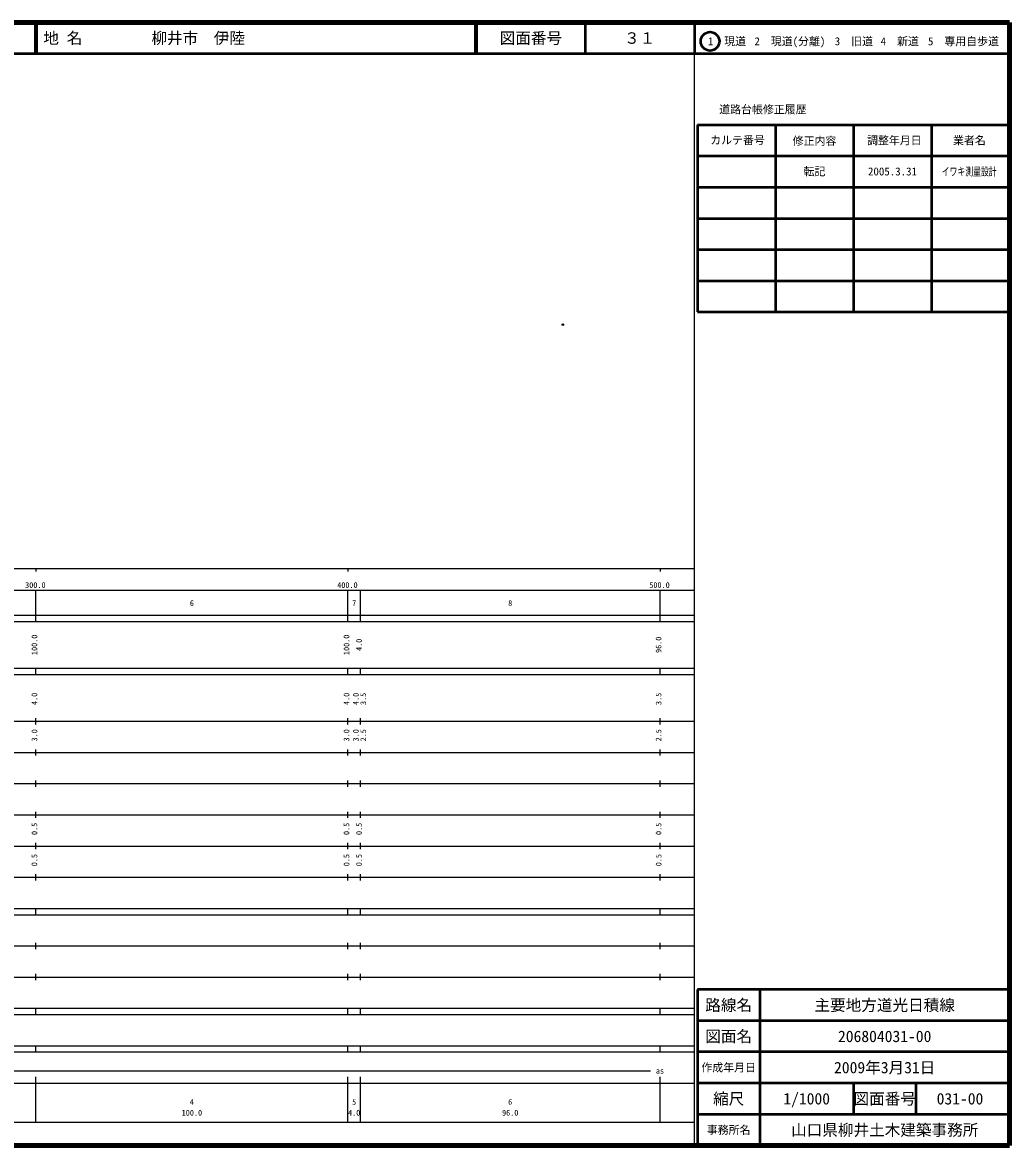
# Model space of a CAD drawing. Units: millimetres on the paper. Extents: x 40 to 680, y 20 to 380.
# Drawn here: x 363.7 to 680, y 20 to 380 of the extents above; entities that cross this region are included whole.
import ezdxf
from ezdxf.enums import TextEntityAlignment as Align

# ---------------------------------------------------------------- set-up
doc = ezdxf.new("R2010")
doc.units = ezdxf.units.MM
doc.header["$PDMODE"] = 32
doc.header["$PDSIZE"] = 0.5
doc.layers.add('M-OTRS', color=6, linetype='Continuous')
doc.layers.add('M-TTL-TXT', color=7, linetype='Continuous')
for name, color, linetype, lineweight in [('M-TTL', 2, 'Continuous', 140), ('M-TTL-BAND', 7, 'Continuous', 25), ('M-TTL-FRAM', 2, 'Continuous', 50), ('M-TTL-LINE', 7, 'Continuous', 50)]:
    doc.layers.add(name, color=color, linetype=linetype, lineweight=lineweight)
doc.styles.add('ＭＳ ゴシック', font='')
doc.styles.get('ＭＳ ゴシック').set_extended_font_data('MS Gothic')

msp = doc.modelspace()

# ---------------------------------------------------------------- linework, layer by layer
at = {"layer": 'M-OTRS'}
msp.add_point((536.873, 283.146), dxfattribs=at)
at = {"layer": 'M-TTL'}
for p, q in [((680, 380), (40, 380)), ((680, 20), (680, 380)), ((40, 20), (680, 20))]:
    msp.add_line(p, q, dxfattribs=at)
at = {"layer": 'M-TTL-BAND'}
for p, q in [((579, 20), (579, 370)), ((40, 205), (579, 205)), ((368, 205), (368, 204)), ((468, 205), (468, 204)), ((568, 205), (568, 204)), ((68, 198), (579, 198)), ((368, 188), (368, 198)), ((468, 188), (468, 198)), ((472, 188), (472, 198)), ((568, 188), (568, 198)), ((40, 190), (579, 190)), ((40, 188), (579, 188)), ((40, 173), (579, 173)), ((368, 171), (368, 173)), ((468, 171), (468, 173)), ((472, 171), (472, 173)), ((568, 171), (568, 173)), ((40, 171), (579, 171)), ((40, 156), (579, 156)), ((368, 155), (368, 157)), ((468, 155), (468, 157)), ((472, 155), (472, 157)), ((568, 155), (568, 157)), ((46, 146), (579, 146)), ((368, 145), (368, 147)), ((468, 145), (468, 147)), ((472, 145), (472, 147)), ((568, 145), (568, 147)), ((368, 135), (368, 137)), ((468, 135), (468, 137)), ((472, 135), (472, 137)), ((568, 135), (568, 137)), ((52, 136), (579, 136)), ((46, 126), (579, 126)), ((368, 125), (368, 127)), ((468, 125), (468, 127)), ((472, 125), (472, 127)), ((568, 125), (568, 127)), ((52, 116), (579, 116)), ((368, 115), (368, 117)), ((468, 115), (468, 117)), ((472, 115), (472, 117)), ((568, 115), (568, 117)), ((46, 106), (579, 106)), ((368, 105), (368, 107)), ((468, 105), (468, 107)), ((472, 105), (472, 107)), ((568, 105), (568, 107)), ((40, 96), (579, 96)), ((40, 94), (579, 94)), ((368, 94), (368, 96)), ((468, 94), (468, 96)), ((472, 94), (472, 96)), ((568, 94), (568, 96)), ((49, 84), (579, 84)), ((368, 83), (368, 85)), ((468, 83), (468, 85)), ((472, 83), (472, 85)), ((568, 83), (568, 85)), ((40, 74), (579, 74)), ((368, 73), (368, 75)), ((468, 73), (468, 75)), ((472, 73), (472, 75)), ((568, 73), (568, 75)), ((40, 64), (579, 64)), ((40, 62), (579, 62)), ((368, 62), (368, 64)), ((468, 62), (468, 64)), ((472, 62), (472, 64)), ((568, 62), (568, 64)), ((40, 52), (579, 52)), ((368, 50), (368, 52)), ((468, 50), (468, 52)), ((472, 50), (472, 52)), ((568, 50), (568, 52)), ((40, 50), (579, 50)), ((71, 44), (565, 44)), ((40, 40), (579, 40)), ((368, 27.5), (368, 42)), ((468, 27.5), (468, 42)), ((472, 27.5), (472, 42)), ((568, 27.5), (568, 42)), ((68, 27.5), (579, 27.5))]:
    msp.add_line(p, q, dxfattribs=at)
at = {"layer": 'M-TTL-FRAM'}
for p, q in [((580, 347.197), (580, 287.197)), ((580, 347.197), (680, 347.197)), ((580, 287.197), (680, 287.197)), ((680, 70), (580, 70)), ((580, 70), (580, 20))]:
    msp.add_line(p, q, dxfattribs=at)
at = {"layer": 'M-TTL-LINE'}
for p, q in [((367.75, 380), (367.75, 370)), ((368.25, 380), (368.25, 370)), ((508.747, 380), (508.747, 370)), ((509.247, 380), (509.247, 370)), ((543.997, 380), (543.997, 370)), ((579, 380), (579, 370)), ((40, 370), (680, 370)), ((605, 347.197), (605, 287.197)), ((630, 347.197), (630, 287.197)), ((655, 347.197), (655, 287.197)), ((580, 337.197), (680, 337.197)), ((580, 327.197), (680, 327.197)), ((580, 317.197), (680, 317.197)), ((580, 307.197), (680, 307.197)), ((580, 297.197), (680, 297.197)), ((600, 70), (600, 20)), ((680, 60), (580, 60)), ((680, 50), (580, 50)), ((680, 40), (580, 40)), ((630, 40), (630, 30)), ((650, 40), (650, 30)), ((680, 30), (580, 30))]:
    msp.add_line(p, q, dxfattribs=at)
msp.add_circle((584.031, 373.958), 3, dxfattribs=at)

# ---------------------------------------------------------------- texts
at = {"layer": 'M-TTL-BAND', "style": 'ＭＳ ゴシック'}
for s, p in [('300.0', (367.844, 198.195)), ('400.0', (467.844, 198.195)), ('500.0', (567.844, 198.195)), ('6', (418, 192.405)), ('7', (470, 192.405)), ('8', (520, 192.405)), ('as', (568, 42.5)), ('4', (418, 32.523)), ('5', (470, 32.523)), ('6', (520, 32.523)), ('100.0', (418, 29.033)), ('4.0', (470, 29.033)), ('96.0', (520, 29.033))]:
    msp.add_text(s, height=1.833, dxfattribs=at).set_placement(p, align=Align.BOTTOM_CENTER)
for s, p in [('100.0', (369, 180.5)), ('100.0', (469, 180.5)), ('4.0', (473, 180.5)), ('96.0', (569, 180.5)), ('4.0', (369, 163.174)), ('4.0', (469, 163.174)), ('4.0', (472, 163.174)), ('3.5', (474.37, 163.174)), ('3.5', (569, 163.174)), ('3.0', (369, 151.5)), ('3.0', (469, 151.5)), ('3.0', (472, 151.5)), ('2.5', (474.37, 151.5)), ('2.5', (569, 151.5)), ('0.5', (369, 121.5)), ('0.5', (469, 121.5)), ('0.5', (473, 121.5)), ('0.5', (569, 121.5)), ('0.5', (369, 111.5)), ('0.5', (469, 111.5)), ('0.5', (473, 111.5)), ('0.5', (569, 111.5))]:
    msp.add_text(s, height=1.833, rotation=90, dxfattribs=at).set_placement(p, align=Align.BOTTOM_CENTER)
at = {"layer": 'M-TTL-TXT', "style": 'ＭＳ ゴシック'}
for s, p in [('地 名', (370.38, 375)), ('柳井市\u3000伊陸', (405.024, 375))]:
    msp.add_text(s, height=3.666, dxfattribs=at).set_placement(p, align=Align.MIDDLE_LEFT)
for s, height, p in [('図面番号', 3.666, (526.622, 375)), ('３１', 3.666, (561.497, 375)), ('1\u3000現道', 2.566, (589.448, 373.958)), ('2\u3000現道(分離)', 2.566, (609.619, 373.958)), ('3\u3000旧道', 2.566, (630.121, 373.958)), ('4\u3000新道', 2.566, (644.824, 373.958)), ('5\u3000専用自歩道', 2.566, (665.228, 373.958)), ('道路台帳修正履歴', 2.566, (600.968, 352.113)), ('カルテ番号', 2.566, (592.839, 342.277)), ('修正内容', 2.566, (617.509, 342.023)), ('調整年月日', 2.566, (643.089, 342.197)), ('業者名', 2.566, (667.134, 342.197)), ('転記', 2.566, (617.5, 332.245)), ('2005.3.31', 2.566, (642.5, 332.245)), ('路線名', 3.666, (590, 65)), ('路線名', 3.666, (590, 65)), ('主要地方道光日積線', 3.666, (640, 65)), ('図面名', 3.666, (590, 55)), ('図面名', 3.666, (590, 55)), ('206804031-00', 3.666, (640, 55)), ('2009年3月31日', 3.666, (640, 45)), ('作成年月日', 2.566, (590, 45)), ('作成年月日', 2.566, (590, 45)), ('縮尺', 3.666, (590, 35)), ('縮尺', 3.666, (590, 35)), ('1/1000', 3.666, (615, 35)), ('図面番号', 3.666, (640, 35)), ('図面番号', 3.666, (640, 35)), ('031-00', 3.666, (664.125, 35)), ('事務所名', 2.566, (590, 25)), ('事務所名', 2.566, (590, 25)), ('山口県柳井土木建築事務所', 3.666, (640, 25))]:
    msp.add_text(s, height=height, dxfattribs=at).set_placement(p, align=Align.MIDDLE_CENTER)
at = {"layer": 'M-TTL-TXT', "style": 'ＭＳ ゴシック', "width": 0.7}
msp.add_text('イワキ測量設計', height=2.566, dxfattribs=at).set_placement((667.077, 332.189), align=Align.MIDDLE_CENTER)

doc.saveas('drawing.dxf')
